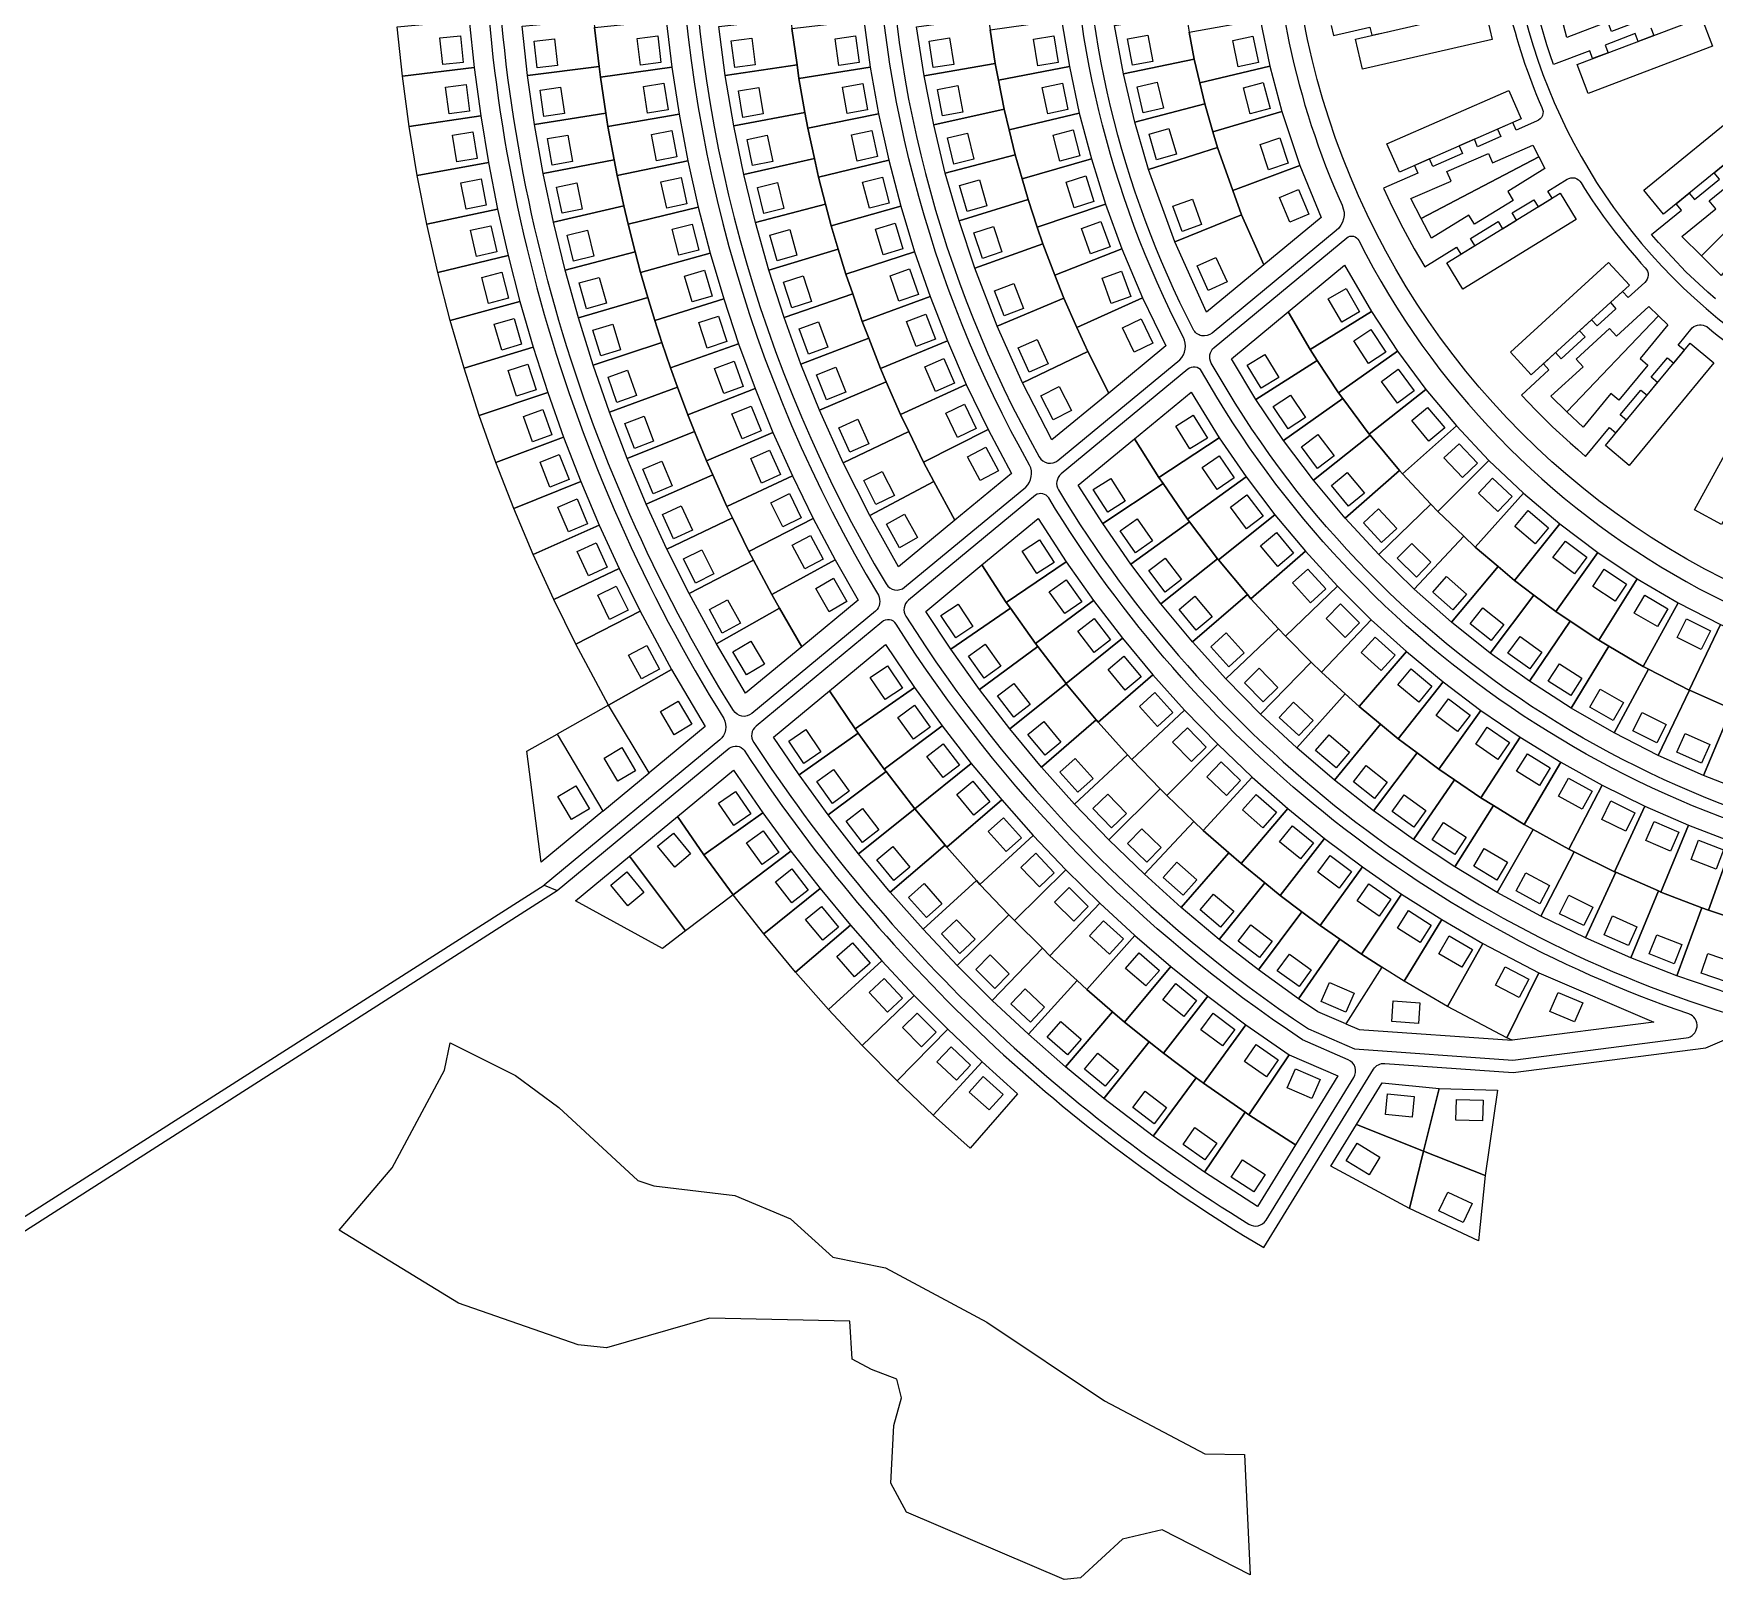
# Model space of a CAD drawing. Header units: millimetres. Extents: x -2529 to 8314, y -4885 to 3935.
# Drawn here: x -354 to 460, y -2516 to -1768 of the extents above; entities that cross this region are included whole.
import ezdxf

# ---------------------------------------------------------------- set-up
doc = ezdxf.new("R2010")
doc.units = ezdxf.units.MM
for name, color, linetype, true_color in [('благоустройство_внутридворовые_дороги', 7, 'Continuous', 0x000000), ('благоустройство_спорт', 7, 'Continuous', 0x000000), ('дома_зона застройки', 7, 'Continuous', 0x000000), ('Участки_зона_Ж_1_1_18_08_034001_2518', 7, 'Continuous', 0x000000)]:
    doc.layers.add(name, color=color, linetype=linetype, true_color=true_color)
doc.layers.add('дом_ИЖС_2518_2', color=5, linetype='Continuous')

msp = doc.modelspace()

# ---------------------------------------------------------------- linework, layer by layer
at = {"layer": 'благоустройство_внутридворовые_дороги'}
for points in [[(-15.15, -2095.43, -0.140411), (-130.63, -1688.79, -0.413445), (-124.63, -1682.8), (-49.2, -1682.78, -0.341353), (-41.63, -1688.76, 0.136717), (55.04, -2039.63, -0.322362), (53.72, -2047.34), (-6.23, -2096.89, -0.454331), (-15.15, -2095.43, 0.142692)], [(58.78, -2034.18, 0.460125), (67.76, -2035.74), (126.44, -1987.24, 0.328711), (128.24, -1976.59, -0.129688), (53.39, -1688.72, 0.391191), (47.8, -1682.74), (-29.63, -1682.77, 0.413265), (-35.63, -1688.75, 0.135684), (58.78, -2034.18, 0.138336)], [(132.94, -1972.69, 0.468048), (141.99, -1974.39), (200.98, -1925.64, 0.331334), (202.7, -1914.78, -0.120891), (148.27, -1688.69, 0.412127), (142.37, -1682.71), (65.39, -1682.74, 0.413073), (59.39, -1688.72, 0.129217), (132.94, -1972.69, 0.132383)], [(-136.63, -1691.81, 0.13968), (-19.82, -2099.3, -0.342038), (-21.71, -2109.69), (-106.8, -2180.01), (-100.54, -2182.62), (-17.12, -2113.67, -0.429797), (-9.98, -2114.7, 0.112035), (236.44, -2352.34), (241.58, -2355.43), (294.74, -2269.12, -0.279244), (300.28, -2266.28), (362.31, -2270.66), (455.58, -2258.79), (532.9, -2225.45)], [(677.59, -2070.23, -0.447208), (254.52, -1690.51, -0.423116)], [(359.33, -1693.84, 0.452605), (674.9, -1964.97, 0.381503)], [(360.08, -1754.55, 0.045556), (376.19, -1803.5, -0.491257), (373.72, -1810.06), (363.78, -1814.41), (362.18, -1810.74), (354.85, -1813.95), (356.45, -1817.61), (345.17, -1822.55), (343.57, -1818.88), (336.24, -1822.09), (337.84, -1825.76), (323.53, -1832.02), (321.92, -1828.34), (314.6, -1831.55), (316.21, -1835.23), (299.62, -1842.49), (301.71, -1847.03), (303.86, -1851.55), (309.03, -1861.83), (314.51, -1871.94), (317, -1876.28), (317, -1876.28), (319.54, -1880.59), (334.97, -1871.11), (337.07, -1874.54), (343.89, -1870.35), (341.78, -1866.93), (355.09, -1858.75), (357.19, -1862.17), (364.01, -1857.98), (361.91, -1854.57), (372.41, -1848.12), (374.5, -1851.53), (381.32, -1847.34), (379.22, -1843.93), (388.47, -1838.26, -0.442472), (395.25, -1839.98, 0.045603), (426.29, -1881.19, -0.450477), (426.07, -1888.18), (418.06, -1895.5), (415.36, -1892.54), (409.45, -1897.94), (412.15, -1900.89), (403.06, -1909.2), (400.36, -1906.24), (394.45, -1911.64), (397.15, -1914.6), (385.62, -1925.13), (382.91, -1922.17), (377, -1927.56), (379.71, -1930.53), (366.35, -1942.74), (369.78, -1946.37), (373.27, -1949.96), (381.47, -1958.02), (389.92, -1965.83), (393.67, -1969.14), (393.67, -1969.14), (397.46, -1972.4), (409.02, -1958.47), (412.11, -1961.03), (417.22, -1954.87), (414.13, -1952.31), (424.1, -1940.29), (427.19, -1942.84), (432.29, -1936.68), (429.21, -1934.13), (437.07, -1924.65), (440.15, -1927.2), (445.26, -1921.04), (442.18, -1918.49), (449.1, -1910.14, -0.320327), (456.08, -1909.59, 0.045664), (498.78, -1938.65, -0.425433)]]:
    msp.add_lwpolyline(points, format="xyb", dxfattribs=at)
for points in [[(245.55, -1690.2, 0.106315), (279.51, -1850.86, -0.358213), (276.69, -1863.06), (216.59, -1912.73, -0.479156), (207.43, -1910.85, -0.120211), (154.27, -1688.69, -0.412833), (160.26, -1682.71), (238.28, -1682.68, -0.420292)], [(675.27, -2090.85), (654.93, -2116.35), (640.36, -2134.61), (604.59, -2169.68, -0.21595), (599.94, -2171.38, -0.250759), (216.23, -1927.22, -0.362998), (217.64, -1919.65), (281.84, -1866.59, -0.478902), (287.61, -1867.89, 0.306064), (670.06, -2081.13, -0.658552)], [(581.85, -2175.77, -0.240391), (211.54, -1931.11, 0.453), (204.81, -1930.25), (143.52, -1980.91, 0.371417), (142.2, -1988.63, 0.184563), (466.78, -2242.31, 0.165871), (478.65, -2242.31), (530.13, -2220.11), (584.32, -2186.85, 0.713509)], [(446.19, -2253.93, 0.794182), (447.37, -2242.31, -0.175948), (137.53, -1992.51, 0.406063), (131.15, -1991.13), (69.62, -2041.99, 0.377523), (68.37, -2049.82, 0.10499), (263.28, -2249.61), (285.51, -2259.23), (362.14, -2264.64)], [(285.23, -2273.12, 0.45699), (282.51, -2264.47), (260.4, -2254.9, -0.104905), (63.71, -2053.68, 0.474893), (56.65, -2052.7), (-4.13, -2102.94, 0.382011), (-5.32, -2110.85, 0.110293), (234.46, -2344.11, 0.414166), (242.72, -2342.15)]]:
    msp.add_lwpolyline(points, format="xyb", close=True, dxfattribs=at)
for points in [[(274.3, -1763.76), (275.32, -1768.65), (292.98, -1764.64), (293.87, -1768.56), (301.67, -1766.79)], [(428.99, -1764.9), (430.41, -1768.64), (422.93, -1771.48), (421.51, -1767.73), (406.9, -1773.25), (408.32, -1777.01), (400.84, -1779.84), (399.41, -1776.08), (381.91, -1782.7), (380.25, -1777.98), (378.68, -1773.23), (374.64, -1759.34)], [(460.33, -1896.17), (456.55, -1892.88), (446, -1882.99), (432.67, -1868.81), (429.41, -1865.01), (429.41, -1865.01), (443.9, -1853.17), (441.36, -1850.06), (447.55, -1845), (450.09, -1848.11), (462.19, -1838.22), (459.65, -1835.11), (465.85, -1830.05)], [(-1443.14, -2402.47), (-977.58, -2294.6), (-965.29, -2292.57), (-949.8, -2292.38), (-871.99, -2300.61), (-710.16, -2320.13), (-666.1, -2328.11), (-584.88, -2347.24), (-487.77, -2391.29), (-463.05, -2392.19), (-417.91, -2378.37), (-106.8, -2180.01)], [(-1441.75, -2408.31), (-976.41, -2300.49), (-964.76, -2298.56), (-950.08, -2298.38), (-872.67, -2306.57), (-711.05, -2326.07), (-667.32, -2333.98), (-586.82, -2352.95), (-489.17, -2397.24), (-462.25, -2398.22), (-415.37, -2383.87), (-100.54, -2182.62)]]:
    msp.add_lwpolyline(points, dxfattribs=at)
at = {"layer": 'благоустройство_спорт'}
for points in [[(384.99, -1756.63), (446.91, -1740.4), (448.59, -1746.79), (428.77, -1754.29), (430.54, -1758.96), (409.97, -1766.74), (408.2, -1762.07), (388.38, -1769.56)], [(317.89, -1857.19), (312.87, -1847.61), (332.28, -1839.11), (330.28, -1834.53), (350.43, -1825.71), (352.44, -1830.29), (371.84, -1821.8), (374.8, -1827.45)], [(317.89, -1857.19), (374.8, -1827.45), (377.76, -1833.1), (359.71, -1844.19), (362.32, -1848.45), (343.58, -1859.96), (340.96, -1855.7), (322.91, -1866.78)], [(453.53, -1875.39), (444.02, -1865.98), (460.43, -1852.58), (457.26, -1848.7), (474.3, -1834.78), (477.46, -1838.65), (493.86, -1825.24), (498.56, -1829.89)], [(453.53, -1875.39), (498.56, -1829.89), (503.25, -1834.53), (490.01, -1851.07), (493.95, -1854.23), (480.24, -1871.43), (476.27, -1868.25), (463.03, -1884.79)], [(388.38, -1950.78), (380.54, -1943.32), (396.18, -1929.03), (392.81, -1925.33), (409.05, -1910.5), (412.42, -1914.19), (428.07, -1899.9), (432.68, -1904.3)], [(388.38, -1950.78), (432.68, -1904.3), (437.3, -1908.7), (423.78, -1925.01), (427.63, -1928.2), (413.58, -1945.13), (409.73, -1941.94), (396.21, -1958.25)]]:
    msp.add_lwpolyline(points, close=True, dxfattribs=at)
at = {"layer": 'дом_ИЖС_2518_2'}
for points in [[(-155.88, -1782.76), (-157.24, -1769.83), (-147.3, -1768.79), (-145.94, -1781.72)], [(-110.18, -1784.28), (-111.61, -1771.36), (-101.68, -1770.26), (-100.24, -1783.18)], [(-60.13, -1782.93), (-61.68, -1770.02), (-51.75, -1768.83), (-50.2, -1781.74)], [(-14.52, -1784.18), (-16.2, -1771.29), (-6.28, -1770), (-4.61, -1782.89)], [(35.87, -1783.14), (34.08, -1770.26), (43.98, -1768.88), (45.78, -1781.76)], [(81.62, -1784.16), (79.66, -1771.31), (89.55, -1769.8), (91.51, -1782.65)], [(132.24, -1783.31), (130.11, -1770.49), (139.97, -1768.85), (142.11, -1781.67)], [(178.02, -1783.06), (175.69, -1770.27), (185.53, -1768.47), (187.86, -1781.26)], [(229.22, -1783.79), (226.59, -1771.06), (236.38, -1769.04), (239.01, -1781.77)], [(-152.75, -1806.6), (-154.49, -1793.72), (-144.58, -1792.38), (-142.84, -1805.26)], [(-106.89, -1807.9), (-108.74, -1795.03), (-98.84, -1793.61), (-96.99, -1806.48)], [(-56.66, -1806.17), (-58.63, -1793.32), (-48.75, -1791.8), (-46.77, -1804.65)], [(-10.57, -1808.3), (-12.72, -1795.47), (-2.86, -1793.82), (-0.71, -1806.64)], [(39.91, -1806.37), (37.62, -1793.58), (47.46, -1791.81), (49.75, -1804.61)], [(86.13, -1807.6), (83.62, -1794.85), (93.44, -1792.92), (95.94, -1805.68)], [(137.05, -1806.49), (134.33, -1793.77), (144.11, -1791.68), (146.83, -1804.39)], [(183.28, -1806.12), (180.3, -1793.46), (190.04, -1791.17), (193.01, -1803.83)], [(235.09, -1806.52), (231.74, -1793.96), (241.4, -1791.38), (244.76, -1803.94)], [(142.93, -1829.41), (139.62, -1816.84), (149.29, -1814.3), (152.6, -1826.87)], [(189.7, -1828.88), (186.08, -1816.39), (195.69, -1813.61), (199.3, -1826.1)], [(-149, -1829.74), (-151.13, -1816.92), (-141.27, -1815.28), (-139.14, -1828.11)], [(-102.82, -1831.36), (-105.08, -1818.56), (-95.23, -1816.82), (-92.98, -1829.62)], [(-52.41, -1829.29), (-54.82, -1816.51), (-44.99, -1814.66), (-42.58, -1827.44)], [(-5.92, -1831.66), (-8.54, -1818.93), (1.26, -1816.91), (3.87, -1829.65)], [(44.84, -1829.43), (42.06, -1816.74), (51.82, -1814.59), (54.61, -1827.29)], [(91.54, -1830.86), (88.5, -1818.22), (98.22, -1815.88), (101.26, -1828.52)], [(243.98, -1833.7), (239.85, -1821.37), (249.33, -1818.19), (253.46, -1830.52)], [(-144.58, -1852.76), (-147.08, -1840.01), (-137.27, -1838.08), (-134.77, -1850.84)], [(-47.39, -1852.25), (-50.22, -1839.56), (-40.46, -1837.38), (-37.63, -1850.07)], [(50.67, -1852.28), (47.39, -1839.7), (57.07, -1837.18), (60.35, -1849.76)], [(97.97, -1853.84), (94.4, -1841.34), (104.01, -1838.59), (107.59, -1851.09)], [(149.85, -1852.05), (145.97, -1839.64), (155.51, -1836.65), (159.4, -1849.06)], [(-98.07, -1854.72), (-100.73, -1842), (-90.94, -1839.95), (-88.28, -1852.67)], [(-0.4, -1854.83), (-3.47, -1842.2), (6.24, -1839.83), (9.32, -1852.46)], [(254.17, -1859.03), (249.22, -1847.01), (258.47, -1843.2), (263.42, -1855.22)], [(202.13, -1863.52), (197.66, -1851.31), (207.06, -1847.87), (211.52, -1860.08)], [(-139.48, -1875.64), (-142.36, -1862.96), (-132.61, -1860.75), (-129.73, -1873.43)], [(-92.49, -1877.91), (-95.56, -1865.28), (-85.85, -1862.91), (-82.78, -1875.55)], [(-41.61, -1875.03), (-44.86, -1862.44), (-35.18, -1859.94), (-31.93, -1872.52)], [(6.01, -1877.77), (2.48, -1865.26), (12.1, -1862.54), (15.64, -1875.05)], [(57.38, -1874.89), (53.62, -1862.45), (63.19, -1859.55), (66.95, -1872)], [(105.38, -1876.55), (101.28, -1864.21), (110.77, -1861.06), (114.87, -1873.39)], [(157.82, -1874.34), (153.37, -1862.12), (162.76, -1858.7), (167.21, -1870.91)], [(214.72, -1892.04), (209.38, -1880.19), (218.49, -1876.08), (223.84, -1887.93)], [(-133.71, -1898.36), (-136.96, -1885.77), (-127.28, -1883.27), (-124.03, -1895.86)], [(-86.27, -1900.92), (-89.74, -1888.39), (-80.1, -1885.72), (-76.63, -1898.25)], [(-35.06, -1897.6), (-38.74, -1885.13), (-29.15, -1882.3), (-25.47, -1894.77)], [(13.15, -1900.49), (9.17, -1888.12), (18.69, -1885.06), (22.67, -1897.43)], [(64.96, -1897.22), (60.72, -1884.93), (70.17, -1881.67), (74.41, -1893.96)], [(167.79, -1898.43), (163.33, -1886.2), (172.74, -1882.77), (177.2, -1895)], [(115.98, -1904.39), (111.29, -1892.27), (120.62, -1888.66), (125.31, -1900.79)], [(279.35, -1907.35), (272.86, -1896.09), (281.52, -1891.09), (288.01, -1902.35)], [(73.41, -1919.24), (68.69, -1907.13), (78.01, -1903.5), (82.72, -1915.61)], [(-127.28, -1920.9), (-130.9, -1908.41), (-121.29, -1905.63), (-117.68, -1918.12)], [(-79.26, -1923.72), (-83.13, -1911.31), (-73.59, -1908.33), (-69.72, -1920.74)], [(-27.77, -1919.94), (-31.86, -1907.6), (-22.37, -1904.45), (-18.28, -1916.79)], [(21.16, -1922.93), (16.73, -1910.7), (26.13, -1907.3), (30.56, -1919.52)], [(178.94, -1921.95), (173.27, -1910.23), (182.29, -1905.87), (187.95, -1917.59)], [(292.32, -1927.39), (285.17, -1916.54), (293.52, -1911.04), (300.67, -1921.89)], [(128.05, -1931.71), (122.73, -1919.85), (131.85, -1915.76), (137.18, -1927.62)], [(-120.19, -1943.24), (-124.17, -1930.87), (-114.65, -1927.81), (-110.67, -1940.18)], [(-19.73, -1942.03), (-24.23, -1929.83), (-14.85, -1926.37), (-10.35, -1938.56)], [(82.7, -1940.91), (77.51, -1928.99), (86.68, -1925), (91.87, -1936.93)], [(240.38, -1939.33), (233.66, -1928.2), (242.22, -1923.03), (248.94, -1934.16)], [(-71.54, -1946.27), (-75.8, -1933.99), (-66.36, -1930.71), (-62.09, -1942.99)], [(29.97, -1945.06), (25.1, -1933), (34.37, -1929.26), (39.24, -1941.31)], [(306.41, -1946.65), (298.65, -1936.22), (306.67, -1930.25), (314.44, -1940.68)], [(139.7, -1954.7), (133.75, -1943.15), (142.64, -1938.57), (148.59, -1950.12)], [(253.51, -1959.09), (246.24, -1948.31), (254.54, -1942.73), (261.8, -1953.51)], [(-112.44, -1965.37), (-116.79, -1953.11), (-107.36, -1949.77), (-103.02, -1962.03)], [(-63.1, -1968.57), (-67.75, -1956.43), (-58.42, -1952.85), (-53.76, -1964.99)], [(-10.96, -1963.83), (-15.87, -1951.79), (-6.61, -1948.02), (-1.7, -1960.06)], [(93.35, -1963.26), (87.7, -1951.55), (96.7, -1947.2), (102.35, -1958.91)], [(205.82, -1968.82), (198.98, -1957.76), (207.49, -1952.5), (214.32, -1963.56)], [(321.59, -1965.06), (313.24, -1955.1), (320.91, -1948.68), (329.25, -1958.64)], [(41.25, -1970.42), (35.91, -1958.56), (45.03, -1954.46), (50.37, -1966.31)], [(104.35, -1984.11), (98.22, -1972.65), (107.04, -1967.93), (113.17, -1979.4)], [(267.63, -1978.19), (259.83, -1967.79), (267.83, -1961.79), (275.63, -1972.19)], [(337.78, -1982.58), (328.88, -1973.1), (336.17, -1966.26), (345.07, -1975.73)], [(-104.05, -1987.25), (-108.75, -1975.13), (-99.43, -1971.52), (-94.72, -1983.64)], [(-53.95, -1990.59), (-58.99, -1978.6), (-49.77, -1974.73), (-44.73, -1986.71)], [(-1.46, -1985.33), (-6.77, -1973.46), (2.36, -1969.38), (7.66, -1981.24)], [(219.14, -1988.45), (211.77, -1977.74), (220, -1972.07), (227.37, -1982.78)], [(53.84, -1995.77), (48, -1984.15), (56.94, -1979.66), (62.78, -1991.27)], [(166.09, -1999.47), (159.1, -1988.5), (167.54, -1983.13), (174.52, -1994.09)], [(282.71, -1996.54), (274.38, -1986.55), (282.07, -1980.15), (290.39, -1990.14)], [(354.96, -1999.14), (345.53, -1990.19), (352.41, -1982.93), (361.84, -1991.88)], [(-95.01, -2008.88), (-100.07, -1996.91), (-90.86, -1993.02), (-85.8, -2004.99)], [(8.75, -2006.5), (3.05, -1994.81), (12.03, -1990.43), (17.73, -2002.11)], [(233.34, -2007.41), (225.48, -1997.06), (233.45, -1991.01), (241.31, -2001.36)], [(-44.1, -2012.31), (-49.52, -2000.49), (-40.43, -1996.32), (-35.01, -2008.14)], [(65.31, -2016.61), (58.97, -2005.26), (67.71, -2000.38), (74.04, -2011.74)], [(298.69, -2014.1), (289.87, -2004.55), (297.22, -1997.76), (306.04, -2007.32)], [(373.06, -2014.69), (363.13, -2006.3), (369.59, -1998.66), (379.51, -2007.06)], [(179.56, -2019.05), (172.13, -2008.38), (180.34, -2002.67), (187.76, -2013.34)], [(248.41, -2025.69), (240.08, -2015.71), (247.76, -2009.31), (256.09, -2019.29)], [(-85.35, -2030.24), (-90.76, -2018.42), (-81.66, -2014.26), (-76.25, -2026.08)], [(-33.57, -2033.7), (-39.36, -2022.06), (-30.41, -2017.6), (-24.62, -2029.24)], [(19.43, -2026.9), (13.35, -2015.41), (22.19, -2010.73), (28.27, -2022.22)], [(131.79, -2029.17), (124.72, -2018.26), (133.12, -2012.82), (140.19, -2023.73)], [(315.55, -2030.82), (306.25, -2021.73), (313.25, -2014.58), (322.54, -2023.68)], [(392, -2029.18), (381.61, -2021.37), (387.63, -2013.38), (398.01, -2021.19)], [(193.85, -2038.07), (185.98, -2027.72), (193.94, -2021.67), (201.81, -2032.02)], [(31.15, -2047.58), (24.69, -2036.29), (33.37, -2031.33), (39.83, -2042.61)], [(145.32, -2048.51), (137.81, -2037.9), (145.97, -2032.12), (153.48, -2042.74)], [(264.31, -2043.27), (255.53, -2033.68), (262.9, -2026.93), (271.68, -2036.51)], [(333.23, -2046.67), (323.49, -2038.06), (330.11, -2030.57), (339.85, -2039.18)], [(411.75, -2042.56), (400.94, -2035.36), (406.48, -2027.03), (417.3, -2034.24)], [(-75.06, -2051.3), (-80.81, -2039.64), (-71.84, -2035.22), (-66.09, -2046.88)], [(-20.55, -2057.96), (-26.74, -2046.53), (-17.95, -2041.77), (-11.76, -2053.2)], [(208.93, -2056.47), (200.63, -2046.46), (208.33, -2040.08), (216.62, -2050.08)], [(432.24, -2054.79), (421.02, -2048.22), (426.08, -2039.59), (437.3, -2046.17)], [(92.47, -2060.3), (85.29, -2049.46), (93.63, -2043.94), (100.81, -2054.78)], [(281, -2060.08), (271.78, -2050.91), (278.83, -2043.82), (288.05, -2052.99)], [(351.68, -2061.59), (341.52, -2053.49), (347.75, -2045.67), (357.92, -2053.77)], [(159.57, -2067.3), (151.66, -2056.98), (159.59, -2050.89), (167.5, -2061.21)], [(224.77, -2074.21), (216.06, -2064.56), (223.48, -2057.86), (232.19, -2067.5)], [(453.44, -2065.86), (441.83, -2060), (446.34, -2051.08), (457.94, -2056.93)], [(-59.69, -2080.11), (-65.85, -2068.67), (-57.04, -2063.93), (-50.88, -2075.38)], [(-8.77, -2078.15), (-15.38, -2066.95), (-6.77, -2061.87), (-0.16, -2073.06)], [(106.21, -2079.73), (98.65, -2069.15), (106.79, -2063.34), (114.35, -2073.93)], [(298.45, -2076.11), (288.82, -2067.38), (295.54, -2059.97), (305.17, -2068.7)], [(370.42, -2075.24), (359.86, -2067.66), (365.69, -2059.54), (376.25, -2067.12)], [(58.4, -2090.17), (51.15, -2079.38), (59.45, -2073.81), (66.7, -2084.6)], [(174.54, -2085.51), (166.24, -2075.51), (173.93, -2069.12), (182.24, -2079.12)], [(390.27, -2088.23), (379.34, -2081.19), (384.76, -2072.79), (395.69, -2079.83)], [(120.65, -2098.68), (112.72, -2088.38), (120.64, -2082.28), (128.57, -2092.58)], [(241.36, -2091.26), (232.24, -2082), (239.37, -2074.98), (248.49, -2084.25)], [(316.62, -2091.31), (306.6, -2083.03), (312.97, -2075.32), (322.99, -2083.6)], [(-43.84, -2107.14), (-50.46, -2095.96), (-41.85, -2090.86), (-35.23, -2102.05)], [(190.21, -2103.14), (181.53, -2093.47), (188.96, -2086.78), (197.65, -2096.45)], [(335.48, -2105.65), (325.08, -2097.85), (331.09, -2089.85), (341.48, -2097.66)], [(410.77, -2100.21), (399.5, -2093.73), (404.49, -2085.06), (415.76, -2091.54)], [(72.08, -2109.29), (64.47, -2098.76), (72.57, -2092.9), (80.19, -2103.43)], [(258.64, -2107.6), (249.14, -2098.73), (255.97, -2091.42), (265.47, -2100.3)], [(431.87, -2111.14), (420.29, -2105.24), (424.82, -2096.33), (436.41, -2102.23)], [(18.95, -2121.05), (11.63, -2110.31), (19.89, -2104.68), (27.21, -2115.42)], [(135.76, -2117.09), (127.46, -2107.08), (135.16, -2100.7), (143.46, -2110.71)], [(206.56, -2120.14), (197.5, -2110.81), (204.67, -2103.85), (213.73, -2113.17)], [(276.61, -2123.2), (266.74, -2114.73), (273.25, -2107.14), (283.12, -2115.61)], [(354.98, -2119.11), (344.23, -2111.79), (349.86, -2103.53), (360.61, -2110.85)], [(453.48, -2120.97), (441.61, -2115.67), (445.69, -2106.54), (457.56, -2111.84)], [(-71.06, -2129.65), (-77.69, -2118.46), (-69.08, -2113.37), (-62.46, -2124.55)], [(86.4, -2127.93), (78.44, -2117.66), (86.34, -2111.53), (94.3, -2121.81)], [(151.53, -2134.94), (142.88, -2125.24), (150.34, -2118.58), (158.99, -2128.28)], [(223.55, -2136.49), (214.13, -2127.53), (221.03, -2120.28), (230.44, -2129.25)], [(295.21, -2138.01), (284.99, -2129.97), (291.18, -2122.11), (301.39, -2130.15)], [(375.08, -2131.66), (364.01, -2124.84), (369.25, -2116.33), (380.32, -2123.14)], [(-93.48, -2148.18), (-100.1, -2136.99), (-91.5, -2131.89), (-84.88, -2143.08)], [(32.89, -2140.38), (25.24, -2129.86), (33.33, -2123.98), (40.98, -2134.5)], [(101.33, -2146.08), (93.03, -2136.08), (100.72, -2129.69), (109.03, -2139.69)], [(395.74, -2143.26), (384.37, -2136.96), (389.21, -2128.21), (400.58, -2134.51)], [(-14.96, -2151.06), (-22.34, -2140.35), (-14.1, -2134.68), (-6.73, -2145.38)], [(167.93, -2152.2), (158.93, -2142.82), (166.15, -2135.9), (175.15, -2145.28)], [(241.16, -2152.17), (231.4, -2143.58), (238.01, -2136.08), (247.77, -2144.67)], [(314.29, -2151.94), (303.74, -2144.33), (309.59, -2136.22), (320.13, -2143.83)], [(416.92, -2153.89), (405.26, -2148.13), (409.69, -2139.16), (421.35, -2144.92)], [(47.43, -2159.26), (39.45, -2148.99), (47.35, -2142.86), (55.33, -2153.12)], [(116.86, -2163.72), (108.23, -2154), (115.7, -2147.36), (124.34, -2157.08)], [(-43.55, -2171.2), (-51.83, -2161.17), (-44.12, -2154.8), (-35.84, -2164.82)], [(-1.15, -2170.01), (-8.85, -2159.53), (-0.79, -2153.61), (6.91, -2164.09)], [(184.96, -2168.87), (175.63, -2159.82), (182.59, -2152.64), (191.92, -2161.69)], [(259.36, -2167.16), (249.28, -2158.95), (255.6, -2151.2), (265.68, -2159.41)], [(334.07, -2165.14), (323.22, -2157.98), (328.72, -2149.63), (339.58, -2156.79)], [(438.56, -2163.53), (426.65, -2158.32), (430.66, -2149.16), (442.57, -2154.37)], [(62.57, -2177.68), (54.28, -2167.68), (61.98, -2161.29), (70.27, -2171.3)], [(354.4, -2177.49), (343.26, -2170.8), (348.4, -2162.23), (359.55, -2168.91)], [(460.62, -2172.16), (448.49, -2167.5), (452.07, -2158.17), (464.21, -2162.83)], [(13.21, -2188.54), (5.21, -2178.29), (13.09, -2172.14), (21.09, -2182.38)], [(132.98, -2180.83), (124.02, -2171.41), (131.27, -2164.52), (140.22, -2173.94)], [(202.57, -2184.9), (192.92, -2176.19), (199.61, -2168.77), (209.27, -2177.47)], [(278.14, -2181.43), (267.75, -2173.62), (273.76, -2165.63), (284.15, -2173.44)], [(-66.2, -2189.92), (-74.49, -2179.9), (-66.78, -2173.53), (-58.5, -2183.55)], [(78.29, -2195.61), (69.68, -2185.87), (77.17, -2179.25), (85.78, -2188.99)], [(297.45, -2194.96), (286.77, -2187.56), (292.46, -2179.34), (303.15, -2186.74)], [(375.23, -2188.96), (363.81, -2182.76), (368.58, -2173.97), (380, -2180.18)], [(149.65, -2197.39), (140.39, -2188.27), (147.4, -2181.14), (156.67, -2190.26)], [(220.76, -2200.28), (210.79, -2191.93), (217.22, -2184.27), (227.18, -2192.62)], [(396.54, -2199.56), (384.87, -2193.84), (389.27, -2184.86), (400.94, -2190.58)], [(28.11, -2206.63), (19.81, -2196.63), (27.5, -2190.24), (35.81, -2200.24)], [(94.56, -2213.03), (85.64, -2203.57), (92.92, -2196.71), (101.84, -2206.17)], [(317.28, -2207.73), (306.31, -2200.75), (311.68, -2192.31), (322.65, -2199.29)], [(418.27, -2209.24), (406.36, -2204.02), (410.38, -2194.86), (422.28, -2200.08)], [(166.87, -2213.38), (157.31, -2204.58), (164.08, -2197.22), (173.64, -2206.03)], [(239.49, -2215), (229.23, -2207.02), (235.37, -2199.12), (245.63, -2207.1)], [(337.59, -2219.72), (326.36, -2213.17), (331.4, -2204.53), (342.62, -2211.08)], [(440.39, -2217.99), (428.27, -2213.28), (431.9, -2203.96), (444.01, -2208.67)], [(43.54, -2224.28), (34.94, -2214.53), (42.45, -2207.92), (51.04, -2217.67)], [(184.61, -2228.79), (174.76, -2220.31), (181.28, -2212.73), (191.14, -2221.21)], [(258.74, -2229.02), (248.19, -2221.42), (254.04, -2213.31), (264.59, -2220.91)], [(465.67, -2226.7), (453.36, -2222.53), (456.56, -2213.06), (468.88, -2217.22)], [(111.38, -2229.93), (102.17, -2220.76), (109.23, -2213.67), (118.44, -2222.85)], [(365.3, -2234.41), (353.79, -2228.38), (358.43, -2219.52), (369.94, -2225.56)], [(59.47, -2241.47), (50.6, -2231.97), (57.9, -2225.15), (66.78, -2234.65)], [(202.86, -2243.6), (192.73, -2235.45), (199, -2227.66), (209.13, -2235.8)], [(281.39, -2241.47), (269.46, -2236.31), (273.43, -2227.13), (285.36, -2232.29)], [(128.72, -2246.29), (119.22, -2237.41), (126.05, -2230.1), (135.55, -2238.98)], [(316.54, -2246.88), (303.57, -2245.97), (304.28, -2235.99), (317.24, -2236.91)], [(392.08, -2246.21), (380.13, -2241.08), (384.08, -2231.89), (396.03, -2237.02)], [(75.91, -2258.19), (66.76, -2248.95), (73.86, -2241.91), (83.01, -2251.15)], [(221.6, -2257.79), (211.2, -2249.98), (217.2, -2241.98), (227.6, -2249.79)], [(146.57, -2262.09), (136.8, -2253.51), (143.39, -2245.99), (153.17, -2254.57)], [(92.83, -2274.41), (83.41, -2265.45), (90.3, -2258.2), (99.72, -2267.16)], [(164.92, -2277.31), (154.88, -2269.05), (161.23, -2261.33), (171.27, -2269.59)], [(242.91, -2272.76), (232.24, -2265.33), (237.95, -2257.13), (248.62, -2264.55)], [(264.91, -2283.23), (252.98, -2278.07), (256.95, -2268.89), (268.88, -2274.06)], [(108.73, -2288.79), (99.05, -2280.11), (105.73, -2272.67), (115.41, -2281.35)], [(188.49, -2295.48), (178.17, -2287.59), (184.24, -2279.64), (194.57, -2287.54)], [(313.47, -2292.24), (300.53, -2290.98), (301.5, -2281.03), (314.44, -2282.29)], [(347.58, -2294.03), (334.59, -2293.67), (334.86, -2283.68), (347.86, -2284.03)], [(213.16, -2312.99), (202.53, -2305.51), (208.28, -2297.33), (218.92, -2304.81)], [(292.63, -2320.23), (281.56, -2313.41), (286.8, -2304.9), (297.87, -2311.72)], [(236.84, -2328.41), (225.92, -2321.37), (231.33, -2312.96), (242.26, -2320.01)], [(338.19, -2343.21), (326.42, -2337.68), (330.68, -2328.63), (342.44, -2334.16)]]:
    msp.add_lwpolyline(points, close=True, dxfattribs=at)
at = {"layer": 'дома_зона застройки'}
for points in [[(286.06, -1770.34), (348.83, -1756.06), (352.14, -1770.65), (289.38, -1784.92)], [(393.34, -1782.67), (453.54, -1759.89), (458.84, -1773.87), (398.64, -1796.66)], [(301.26, -1821.06), (360.24, -1795.27), (366.23, -1808.97), (307.26, -1834.76)], [(425.69, -1843.54), (475.54, -1802.82), (485, -1814.4), (435.15, -1855.13)], [(330.25, -1878.73), (385.09, -1845.03), (392.92, -1857.77), (338.08, -1891.47)], [(361.01, -1921.92), (408.54, -1878.52), (418.63, -1889.56), (371.09, -1932.96)], [(407, -1967.2), (448.08, -1917.64), (459.59, -1927.18), (418.52, -1976.74)], [(450.09, -1998.24), (481.12, -1941.84), (494.23, -1949.05), (463.2, -2005.45)]]:
    msp.add_lwpolyline(points, close=True, dxfattribs=at)
at = {"layer": 'Участки_зона_Ж_1_1_18_08_034001_2518'}
for points in [[(-175.41, -1788.28), (-177.92, -1764.38), (-143.06, -1761.23), (-140.66, -1784.1)], [(-114.79, -1788.06), (-117.44, -1764.2), (-82.78, -1760.83), (-82.44, -1764.79), (-80.18, -1783.65)], [(-79.56, -1788.79), (-80.18, -1783.65), (-82.44, -1764.79), (-47.63, -1761.2), (-44.89, -1784.04)], [(-19.06, -1788.07), (-22.15, -1764.27), (12.71, -1760.38), (13.2, -1765.32), (15.65, -1782.91)], [(16.56, -1789.45), (15.65, -1782.91), (13.2, -1765.32), (47.95, -1761.16), (51.13, -1783.95)], [(73.55, -1764.38), (108.26, -1759.84), (109.19, -1765.96), (111.66, -1782.19), (77.18, -1788.19)], [(109.19, -1765.96), (143.74, -1761.03), (147.51, -1783.7), (113.24, -1790.21), (111.66, -1782.19)], [(173.71, -1787.28), (169.42, -1763.76), (204.01, -1758.35), (205.58, -1766.99), (207.98, -1780.13)], [(205.58, -1766.99), (239.81, -1760.94), (244.49, -1783.56), (210.67, -1791.56), (207.98, -1780.13)], [(179.19, -1810.55), (173.71, -1787.28), (207.98, -1780.13), (210.67, -1791.56), (213.05, -1801.68)], [(-172.1, -1812.7), (-175.41, -1788.28), (-140.66, -1784.1), (-137.49, -1807.49)], [(-111.38, -1811.81), (-114.79, -1788.06), (-80.18, -1783.65), (-79.56, -1788.79), (-76.87, -1806.3)], [(-75.89, -1812.68), (-76.87, -1806.3), (-79.56, -1788.79), (-44.89, -1784.04), (-41.39, -1806.77)], [(-14.99, -1812.36), (-19.06, -1788.07), (15.65, -1782.91), (16.56, -1789.45), (19.51, -1805.92)], [(20.86, -1813.43), (19.51, -1805.92), (16.56, -1789.45), (51.13, -1783.95), (55.18, -1806.59)], [(77.18, -1788.19), (111.66, -1782.19), (113.24, -1790.21), (116.01, -1804.37), (81.82, -1811.83)], [(113.24, -1790.21), (147.51, -1783.7), (152.32, -1806.17), (118.39, -1814.26), (116.01, -1804.37)], [(210.67, -1791.56), (244.49, -1783.56), (250.32, -1805.41), (216.99, -1815.32), (213.05, -1801.68)], [(-107.21, -1835.45), (-111.38, -1811.81), (-76.87, -1806.3), (-75.89, -1812.68), (-72.85, -1828.77)], [(-10.16, -1835.87), (-14.99, -1812.36), (19.51, -1805.92), (20.86, -1813.43), (24.1, -1828.18)], [(81.82, -1811.83), (116.01, -1804.37), (118.39, -1814.26), (121.3, -1826.35), (87.45, -1835.25)], [(118.39, -1814.26), (152.32, -1806.17), (158.17, -1828.39), (124.65, -1838.04), (121.3, -1826.35)], [(185.83, -1833.52), (179.19, -1810.55), (213.05, -1801.68), (216.99, -1815.32), (219.19, -1822.94)], [(216.99, -1815.32), (250.32, -1805.41), (259.1, -1831.61), (226.69, -1843.72), (219.19, -1822.94)], [(-168.17, -1836.41), (-172.1, -1812.7), (-137.49, -1807.49), (-133.73, -1830.18)], [(-71.41, -1836.43), (-72.85, -1828.77), (-75.89, -1812.68), (-41.39, -1806.77), (-37.13, -1829.38)], [(26.08, -1837.22), (24.1, -1828.18), (20.86, -1813.43), (55.18, -1806.59), (60.12, -1829.05)], [(-163.54, -1859.99), (-168.17, -1836.41), (-133.73, -1830.18), (-129.3, -1852.75)], [(-102.29, -1858.94), (-107.21, -1835.45), (-72.85, -1828.77), (-71.41, -1836.43), (-68.12, -1851.16)], [(-66.14, -1860.02), (-68.12, -1851.16), (-71.41, -1836.43), (-37.13, -1829.38), (-32.12, -1851.83)], [(-10.16, -1835.87), (24.1, -1828.18), (26.08, -1837.22), (29.48, -1850.27), (-4.48, -1859.19)], [(32.23, -1860.79), (29.48, -1850.27), (26.08, -1837.22), (60.12, -1829.05), (65.92, -1851.31)], [(87.45, -1835.25), (121.3, -1826.35), (124.65, -1838.04), (127.51, -1848.06), (94.08, -1858.41)], [(124.65, -1838.04), (158.17, -1828.39), (165.03, -1850.32), (131.99, -1861.51), (127.51, -1848.06)], [(198.65, -1868.55), (185.83, -1833.52), (219.19, -1822.94), (226.69, -1843.72), (230.92, -1855.43)], [(226.69, -1843.72), (259.1, -1831.61), (269.44, -1856.73), (241.65, -1879.7), (230.92, -1855.43)], [(-158.22, -1883.42), (-163.54, -1859.99), (-129.3, -1852.75), (-124.21, -1875.18)], [(-96.62, -1882.26), (-102.29, -1858.94), (-68.12, -1851.16), (-66.14, -1860.02), (-62.68, -1873.4)], [(-60.09, -1883.43), (-62.68, -1873.4), (-66.14, -1860.02), (-32.12, -1851.83), (-26.35, -1874.09)], [(-4.48, -1859.19), (29.48, -1850.27), (32.23, -1860.79), (35.66, -1872.14), (2.04, -1882.29)], [(39.28, -1884.12), (35.66, -1872.14), (32.23, -1860.79), (65.92, -1851.31), (72.58, -1873.33)], [(94.08, -1858.41), (127.51, -1848.06), (131.99, -1861.51), (134.66, -1869.54), (101.68, -1881.27)], [(131.99, -1861.51), (165.03, -1850.32), (172.9, -1871.91), (140.47, -1884.59), (134.66, -1869.54)], [(198.65, -1868.55), (230.92, -1855.43), (241.65, -1879.7), (213.98, -1902.57)], [(101.68, -1881.27), (134.66, -1869.54), (140.47, -1884.59), (144.84, -1895.87), (112.55, -1909.38)], [(-152.22, -1906.69), (-158.22, -1883.42), (-124.21, -1875.18), (-118.46, -1897.45)], [(-90.21, -1905.39), (-96.62, -1882.26), (-62.68, -1873.4), (-60.09, -1883.43), (-56.54, -1895.45)], [(-53.25, -1906.61), (-56.54, -1895.45), (-60.09, -1883.43), (-26.35, -1874.09), (-19.85, -1896.16)], [(9.39, -1905.14), (2.04, -1882.29), (35.66, -1872.14), (39.28, -1884.12), (42.62, -1893.78)], [(47.23, -1907.14), (42.62, -1893.78), (39.28, -1884.12), (72.58, -1873.33), (80.09, -1895.07)], [(151.2, -1910.04), (144.84, -1895.87), (140.47, -1884.59), (172.9, -1871.91), (182.92, -1895.7)], [(264.04, -1920.69), (253.37, -1902.45), (280.78, -1879.79), (293.77, -1902.32)], [(-83.07, -1928.31), (-90.21, -1905.39), (-56.54, -1895.45), (-53.25, -1906.61), (-49.71, -1917.29)], [(9.39, -1905.14), (42.62, -1893.78), (47.23, -1907.14), (50.36, -1915.15), (17.57, -1927.71)], [(47.23, -1907.14), (80.09, -1895.07), (88.44, -1916.5), (56.08, -1929.84), (50.36, -1915.15)], [(112.55, -1909.38), (144.84, -1895.87), (151.2, -1910.04), (156.42, -1921.67), (124.89, -1936.87)], [(156.42, -1921.67), (151.2, -1910.04), (182.92, -1895.7), (194.16, -1918.95), (166.59, -1941.73)], [(-145.53, -1929.77), (-152.22, -1906.69), (-118.46, -1897.45), (-112.06, -1919.54)], [(-45.65, -1929.56), (-49.71, -1917.29), (-53.25, -1906.61), (-19.85, -1896.16), (-12.61, -1917.99)], [(237.84, -1944.8), (225.95, -1925.1), (253.37, -1902.45), (264.04, -1920.69), (267.47, -1925.91)], [(277.78, -1941.57), (267.47, -1925.91), (264.04, -1920.69), (293.77, -1902.32), (306.42, -1921.53)], [(-138.17, -1952.65), (-145.53, -1929.77), (-112.06, -1919.54), (-105.01, -1941.43)], [(-75.2, -1950.98), (-83.07, -1928.31), (-49.71, -1917.29), (-45.65, -1929.56), (-42.2, -1938.91)], [(-37.28, -1952.23), (-42.2, -1938.91), (-45.65, -1929.56), (-12.61, -1917.99), (-4.65, -1939.57)], [(26.56, -1949.96), (17.57, -1927.71), (50.36, -1915.15), (56.08, -1929.84), (58.86, -1936.23)], [(65.79, -1952.17), (58.86, -1936.23), (56.08, -1929.84), (88.44, -1916.5), (97.61, -1937.59)], [(124.89, -1936.87), (156.42, -1921.67), (166.59, -1941.73), (139.1, -1964.45)], [(237.84, -1944.8), (267.47, -1925.91), (277.78, -1941.57), (279.83, -1944.34), (251.26, -1964.7)], [(292.69, -1961.64), (279.83, -1944.34), (277.78, -1941.57), (306.42, -1921.53), (320.16, -1939.99)], [(38.05, -1975.49), (26.56, -1949.96), (58.86, -1936.23), (65.79, -1952.17), (69.77, -1960.4)], [(-130.14, -1975.29), (-138.17, -1952.65), (-105.01, -1941.43), (-97.33, -1963.11)], [(-66.61, -1973.39), (-75.2, -1950.98), (-42.2, -1938.91), (-37.28, -1952.23), (-34, -1960.28)], [(-28.16, -1974.62), (-34, -1960.28), (-37.28, -1952.23), (-4.65, -1939.57), (4.03, -1960.87)], [(76.92, -1975.21), (69.77, -1960.4), (65.79, -1952.17), (97.61, -1937.59), (108.12, -1959.34)], [(190.81, -1982.55), (179.09, -1963.83), (206.41, -1941.26), (220.08, -1963.37)], [(265.67, -1983.9), (251.26, -1964.7), (279.83, -1944.34), (292.69, -1961.64), (293.13, -1962.17)], [(308.74, -1980.85), (307.38, -1979.22), (293.13, -1962.17), (292.69, -1961.64), (320.16, -1939.99), (334.92, -1957.63)], [(-57.3, -1995.52), (-66.61, -1973.39), (-34, -1960.28), (-28.16, -1974.62), (-25.14, -1981.37)], [(-18.29, -1996.69), (-25.14, -1981.37), (-28.16, -1974.62), (4.03, -1960.87), (13.42, -1981.87)], [(50.87, -2000.98), (38.05, -1975.49), (69.77, -1960.4), (76.92, -1975.21), (81.95, -1984.51)], [(92.11, -2003.29), (81.95, -1984.51), (76.92, -1975.21), (108.12, -1959.34), (119.5, -1980.65)], [(325.83, -1999.07), (322.5, -1995.51), (308.74, -1980.85), (334.92, -1957.63), (350.67, -1974.39)], [(-121.44, -1997.7), (-130.14, -1975.29), (-97.33, -1963.11), (-89, -1984.56)], [(163.64, -2004.93), (151.82, -1986.38), (179.09, -1963.83), (190.81, -1982.55), (192.85, -1985.52)], [(204.77, -2002.83), (192.85, -1985.52), (190.81, -1982.55), (220.08, -1963.37), (233.13, -1982.32)], [(281.03, -2002.34), (265.67, -1983.9), (293.13, -1962.17), (307.38, -1979.22)], [(343.95, -2016.3), (338.41, -2011.02), (325.83, -1999.07), (350.67, -1974.39), (367.36, -1990.23)], [(-112.09, -2019.84), (-121.44, -1997.7), (-89, -1984.56), (-80.06, -2005.75)], [(-47.3, -2017.33), (-57.3, -1995.52), (-25.14, -1981.37), (-18.29, -1996.69), (-15.6, -2002.19)], [(-7.68, -2018.42), (-15.6, -2002.19), (-18.29, -1996.69), (13.42, -1981.87), (23.51, -2002.54)], [(64.76, -2025.89), (50.87, -2000.98), (81.95, -1984.51), (92.11, -2003.29)], [(219.65, -2022.44), (219.29, -2021.96), (205.67, -2004.02), (204.77, -2002.83), (233.13, -1982.32), (247.04, -2000.64)], [(297.31, -2019.97), (281.03, -2002.34), (307.38, -1979.22), (308.74, -1980.85), (322.5, -1995.51)], [(177.35, -2024.63), (163.64, -2004.93), (192.85, -1985.52), (204.77, -2002.83), (205.67, -2004.02)], [(363.06, -2032.49), (355.07, -2025.72), (343.95, -2016.3), (367.36, -1990.23), (384.93, -2005.09)], [(235.43, -2041.34), (233.7, -2039.27), (219.65, -2022.44), (247.04, -2000.64), (261.78, -2018.3)], [(297.31, -2019.97), (322.5, -1995.51), (325.83, -1999.07), (338.41, -2011.02), (314.47, -2036.76)], [(-102.1, -2041.69), (-112.09, -2019.84), (-80.06, -2005.75), (-70.49, -2026.66)], [(-36.6, -2038.82), (-47.3, -2017.33), (-15.6, -2002.19), (-7.68, -2018.42), (-5.42, -2022.69)], [(3.4, -2039.34), (-5.42, -2022.69), (-7.68, -2018.42), (23.51, -2002.54), (34.05, -2022.46)], [(105.14, -2024.95), (132.36, -2002.46), (145.96, -2023.44), (116.99, -2043.09)], [(191.87, -2043.74), (177.35, -2024.63), (205.67, -2004.02), (219.29, -2021.96)], [(383, -2047.52), (372.42, -2039.54), (363.06, -2032.49), (384.93, -2005.09), (403.31, -2018.91)], [(338.41, -2011.02), (343.95, -2016.3), (355.07, -2025.72), (332.45, -2052.66), (314.47, -2036.76)], [(-23.4, -2063.21), (-36.6, -2038.82), (-5.42, -2022.69), (3.4, -2039.34), (7.2, -2045.94)], [(17.96, -2064.57), (7.2, -2045.94), (3.4, -2039.34), (34.05, -2022.46), (45.25, -2042.02)], [(90.1, -2065.77), (77.95, -2047.43), (105.14, -2024.95), (116.99, -2043.09), (119, -2045.93)], [(116.99, -2043.09), (145.96, -2023.44), (159.24, -2042.22), (131.06, -2062.98), (119, -2045.93)], [(207.2, -2062.21), (191.87, -2043.74), (219.29, -2021.96), (219.65, -2022.44), (233.7, -2039.27)], [(252.08, -2059.51), (248.82, -2055.95), (235.43, -2041.34), (261.78, -2018.3), (277.32, -2035.26)], [(351.22, -2067.62), (332.45, -2052.66), (355.07, -2025.72), (363.06, -2032.49), (372.42, -2039.54)], [(403.31, -2018.91), (422.45, -2031.67), (403.8, -2061.41), (390.04, -2052.21), (383, -2047.52)], [(-91.47, -2063.24), (-102.1, -2041.69), (-70.49, -2026.66), (-60.31, -2047.29)], [(422.45, -2031.67), (442.3, -2043.3), (425.36, -2074.08), (408.66, -2064.26), (403.8, -2061.41)], [(131.06, -2062.98), (159.24, -2042.22), (173.24, -2060.47), (145.89, -2082.31), (132.18, -2064.43)], [(223.29, -2080.02), (207.2, -2062.21), (233.7, -2039.27), (235.43, -2041.34), (248.82, -2055.95)], [(277.32, -2035.26), (293.62, -2051.48), (269.52, -2076.86), (264.63, -2071.99), (252.08, -2059.51)], [(370.24, -2081.27), (351.22, -2067.62), (372.42, -2039.54), (383, -2047.52), (390.04, -2052.21)], [(-75.58, -2092.78), (-91.47, -2063.24), (-60.31, -2047.29), (-45.1, -2075.56)], [(-23.4, -2063.21), (7.2, -2045.94), (17.96, -2064.57), (-9.3, -2087.1)], [(104.04, -2085.31), (90.1, -2065.77), (119, -2045.93), (131.06, -2062.98), (132.18, -2064.43)], [(442.3, -2043.3), (462.77, -2053.79), (447.62, -2085.51), (427.9, -2075.38), (425.36, -2074.08)], [(240.12, -2097.14), (223.29, -2080.02), (248.82, -2055.95), (252.08, -2059.51), (264.63, -2071.99)], [(293.62, -2051.48), (310.66, -2066.93), (287.78, -2093.41), (281.09, -2087.35), (269.52, -2076.86)], [(370.24, -2081.27), (390.04, -2052.21), (403.8, -2061.41), (408.66, -2064.26), (390.42, -2094.28)], [(462.77, -2053.79), (483.81, -2063.08), (470.49, -2095.64), (468.02, -2094.55), (447.7, -2085.54), (447.62, -2085.51)], [(43.77, -2104.26), (31.38, -2085.92), (58.54, -2063.47), (72.47, -2084.23)], [(104.04, -2085.31), (132.18, -2064.43), (145.89, -2082.31), (146.03, -2082.48), (118.68, -2104.33)], [(173.24, -2060.47), (187.94, -2078.16), (161.46, -2101.05), (160.55, -2099.96), (146.03, -2082.48), (145.89, -2082.31)], [(411.23, -2106.24), (390.42, -2094.28), (408.66, -2064.26), (425.36, -2074.08), (427.9, -2075.38)], [(257.65, -2113.52), (240.12, -2097.14), (264.63, -2071.99), (269.52, -2076.86), (281.09, -2087.35)], [(310.66, -2066.93), (328.4, -2081.58), (306.74, -2109.07), (298.18, -2102.01), (287.78, -2093.41)], [(-55.97, -2125.67), (-75.58, -2092.78), (-45.1, -2075.56), (-28.75, -2103.18)], [(134, -2122.8), (118.68, -2104.33), (146.03, -2082.48), (160.55, -2099.96)], [(187.94, -2078.16), (203.31, -2095.27), (177.74, -2119.17), (175.71, -2116.91), (161.46, -2101.05)], [(328.4, -2081.58), (346.79, -2095.39), (326.43, -2123.86), (315.86, -2115.92), (306.74, -2109.07)], [(411.23, -2106.24), (427.9, -2075.38), (447.62, -2085.51), (447.7, -2085.54), (432.62, -2117.13)], [(4.24, -2108.35), (31.38, -2085.92), (43.77, -2104.26), (45.29, -2106.37), (16.63, -2126.53)], [(43.77, -2104.26), (72.47, -2084.23), (85.95, -2102.87), (57.93, -2123.85), (45.29, -2106.37)], [(275.87, -2129.15), (257.65, -2113.52), (281.09, -2087.35), (287.78, -2093.41), (298.18, -2102.01)], [(432.62, -2117.13), (447.7, -2085.54), (468.02, -2094.55), (454.53, -2126.92)], [(-75.58, -2092.78), (-100.53, -2106.88), (-78.39, -2144.21), (-55.97, -2125.67)], [(203.31, -2095.27), (219.34, -2111.77), (194.71, -2136.64), (191.45, -2133.28), (177.74, -2119.17)], [(346.79, -2095.39), (365.81, -2108.34), (346.78, -2137.71), (334, -2129.01), (326.43, -2123.86)], [(454.53, -2126.92), (468.02, -2094.55), (470.49, -2095.64), (488.76, -2102.52), (476.91, -2135.58)], [(-78.39, -2144.21), (-108.25, -2168.88), (-115.22, -2115.18), (-100.53, -2106.88)], [(16.63, -2126.53), (45.29, -2106.37), (57.93, -2123.85), (58.74, -2124.89), (30.75, -2145.94)], [(57.93, -2123.85), (85.95, -2102.87), (100.04, -2121.05), (72.75, -2142.96), (58.74, -2124.89)], [(134, -2122.8), (160.55, -2099.96), (161.46, -2101.05), (175.71, -2116.91), (149.98, -2140.71)], [(294.73, -2144), (275.87, -2129.15), (298.18, -2102.01), (306.74, -2109.07), (315.86, -2115.92)], [(219.34, -2111.77), (235.99, -2127.63), (212.35, -2153.44), (207.79, -2149.1), (194.71, -2136.64)], [(365.81, -2108.34), (385.4, -2120.39), (367.75, -2150.62), (352.79, -2141.41), (346.78, -2137.71)], [(72.75, -2142.96), (100.04, -2121.05), (114.74, -2138.74), (88.19, -2161.55), (87.39, -2160.59)], [(149.98, -2140.71), (175.71, -2116.91), (177.74, -2119.17), (191.45, -2133.28), (166.6, -2158.03)], [(314.05, -2157.93), (294.73, -2144), (315.86, -2115.92), (326.43, -2123.86), (334, -2129.01)], [(385.4, -2120.39), (405.53, -2131.53), (389.3, -2162.54), (372.09, -2153.02), (367.75, -2150.62)], [(-42.25, -2146.77), (-15.14, -2124.36), (-0.95, -2144.95), (-29.45, -2165.26)], [(30.75, -2145.94), (58.74, -2124.89), (72.75, -2142.96), (45.47, -2164.89)], [(235.99, -2127.63), (253.25, -2142.84), (230.63, -2169.54), (224.68, -2164.31), (212.35, -2153.44)], [(334.09, -2171.14), (314.05, -2157.93), (334, -2129.01), (346.78, -2137.71), (352.79, -2141.41)], [(405.53, -2131.53), (426.15, -2141.72), (411.37, -2173.45), (391.83, -2163.79), (389.3, -2162.54)], [(114.74, -2138.74), (130.01, -2155.94), (104.24, -2179.62), (102.57, -2177.73), (88.19, -2161.55)], [(166.6, -2158.03), (191.45, -2133.28), (194.71, -2136.64), (207.79, -2149.1), (183.83, -2174.73)], [(-65.48, -2165.97), (-42.25, -2146.77), (-29.45, -2165.26), (-15.22, -2184.63), (-38.26, -2202.09)], [(-29.45, -2165.26), (-0.95, -2144.95), (12.67, -2163.48), (-15.22, -2184.63)], [(45.47, -2164.89), (72.75, -2142.96), (87.39, -2160.59), (60.79, -2183.37)], [(253.25, -2142.84), (271.09, -2157.36), (249.52, -2184.93), (242.11, -2178.9), (230.63, -2169.54)], [(354.68, -2183.48), (334.09, -2171.14), (352.79, -2141.41), (367.75, -2150.62), (372.09, -2153.02)], [(426.15, -2141.72), (447.22, -2150.95), (433.92, -2183.32), (432.69, -2182.78), (412.06, -2173.75), (411.37, -2173.45)], [(130.01, -2155.94), (145.86, -2172.61), (120.9, -2197.15), (118.26, -2194.37), (104.24, -2179.62)], [(183.83, -2174.73), (207.79, -2149.1), (212.35, -2153.44), (224.68, -2164.31), (201.66, -2190.8)], [(375.76, -2194.95), (354.68, -2183.48), (372.09, -2153.02), (389.3, -2162.54), (391.83, -2163.79)], [(447.22, -2150.95), (468.69, -2159.19), (456.91, -2192.15), (453.69, -2190.91), (433.92, -2183.32)], [(-15.22, -2184.63), (12.67, -2163.48), (26.83, -2181.6), (-0.42, -2203.57)], [(60.79, -2183.37), (87.39, -2160.59), (88.19, -2161.55), (102.57, -2177.73), (76.68, -2201.35)], [(220.06, -2206.22), (201.66, -2190.8), (224.68, -2164.31), (230.63, -2169.54), (242.11, -2178.9)], [(271.09, -2157.36), (289.47, -2171.18), (268.99, -2199.56), (260.06, -2192.85), (249.52, -2184.93)], [(397.32, -2205.51), (375.76, -2194.95), (391.83, -2163.79), (411.37, -2173.45), (412.06, -2173.75)], [(456.91, -2192.15), (468.69, -2159.19), (490.52, -2166.43), (480.31, -2199.91), (477.69, -2199.04)], [(-91.58, -2187.54), (-65.48, -2165.97), (-38.26, -2202.09), (-49.51, -2210.62)], [(145.86, -2172.61), (162.25, -2188.74), (138.13, -2214.11), (134.5, -2210.53), (120.9, -2197.15)], [(289.47, -2171.18), (308.38, -2184.28), (289.02, -2213.44), (278.49, -2206.14), (268.99, -2199.56)], [(76.68, -2201.35), (102.57, -2177.73), (104.24, -2179.62), (118.26, -2194.37), (93.14, -2218.82)], [(239, -2220.95), (220.06, -2206.22), (242.11, -2178.9), (249.52, -2184.93), (260.06, -2192.85)], [(419.3, -2215.15), (397.32, -2205.51), (412.06, -2173.75), (432.69, -2182.78)], [(-0.42, -2203.57), (26.83, -2181.6), (41.52, -2199.3), (14.92, -2222.05)], [(162.25, -2188.74), (179.17, -2204.32), (155.92, -2230.48), (151.21, -2226.15), (138.13, -2214.11)], [(308.38, -2184.28), (327.78, -2196.63), (309.56, -2226.52), (298.86, -2219.7), (289.02, -2213.44)], [(419.3, -2215.15), (432.69, -2182.78), (433.92, -2183.32), (453.69, -2190.91), (441.66, -2223.86)], [(93.14, -2218.82), (118.26, -2194.37), (120.9, -2197.15), (134.5, -2210.53), (110.14, -2235.76)], [(239, -2220.95), (260.06, -2192.85), (268.99, -2199.56), (278.49, -2206.14), (258.46, -2234.99)], [(327.78, -2196.63), (347.65, -2208.23), (330.6, -2238.79), (309.56, -2226.52)], [(467.25, -2232.51), (441.66, -2223.86), (453.69, -2190.91), (456.91, -2192.15), (477.69, -2199.04)], [(41.52, -2199.3), (56.73, -2216.56), (30.82, -2240.09), (14.92, -2222.05)], [(179.17, -2204.32), (196.61, -2219.32), (174.23, -2246.23), (168.42, -2241.24), (155.92, -2230.48)], [(110.14, -2235.76), (134.5, -2210.53), (138.13, -2214.11), (151.21, -2226.15), (127.67, -2252.15)], [(258.46, -2234.99), (278.49, -2206.14), (289.02, -2213.44), (298.86, -2219.7), (281.39, -2247.09), (267.84, -2241.23)], [(347.65, -2208.23), (374.81, -2222.46), (359.37, -2253.87), (330.6, -2238.79)], [(30.82, -2240.09), (56.73, -2216.56), (72.43, -2233.37), (47.22, -2257.65)], [(196.61, -2219.32), (214.54, -2233.73), (193.07, -2261.38), (186.1, -2255.77), (174.23, -2246.23)], [(281.39, -2247.09), (287.79, -2249.86), (361.87, -2255.09), (359.37, -2253.87), (330.6, -2238.79), (309.56, -2226.52), (298.86, -2219.7)], [(127.67, -2252.15), (151.21, -2226.15), (155.92, -2230.48), (168.42, -2241.24), (145.71, -2267.98)], [(374.81, -2222.46), (430.44, -2246.36), (361.87, -2255.09), (359.37, -2253.87)], [(64.14, -2274.72), (47.22, -2257.65), (72.43, -2233.37), (88.62, -2249.71)], [(214.54, -2233.73), (232.93, -2247.54), (212.4, -2275.88), (208.82, -2273.19), (193.07, -2261.38)], [(145.71, -2267.98), (168.42, -2241.24), (174.23, -2246.23), (186.1, -2255.77), (164.25, -2283.23)], [(64.14, -2274.72), (88.62, -2249.71), (105.29, -2265.56), (81.54, -2291.27)], [(232.93, -2247.54), (253.87, -2262.11), (234.4, -2291.2), (232.55, -2289.92), (212.4, -2275.88)], [(-205.97, -2346.92), (-180.31, -2316.86), (-155.08, -2269.52), (-152.34, -2256.25), (-120.68, -2272.09), (-99.71, -2287.63), (-61.45, -2322.93), (-53.68, -2325.56), (-14.46, -2330.29), (12.57, -2341.47), (32.95, -2360.05), (58.44, -2365.3), (107.56, -2391.56), (164.49, -2429.68), (213.12, -2455.31), (232.33, -2455.53), (234.97, -2513.89), (192.47, -2492.11), (173.17, -2496.55), (152.93, -2515.34), (144.98, -2516.06), (68.72, -2483.54), (61.12, -2469.44), (62.57, -2441.61), (66.19, -2428.23), (64.02, -2419.2), (51.73, -2414.5), (42.33, -2409.44), (41.25, -2391.01), (-26.7, -2389.57), (-76.58, -2404.02), (-90.32, -2402.57), (-148.15, -2382.33)], [(164.25, -2283.23), (186.1, -2255.77), (193.07, -2261.38), (208.82, -2273.19), (188.08, -2301.46)], [(253.87, -2262.11), (277.5, -2272.34), (256.95, -2305.69), (234.4, -2291.2)], [(99.44, -2307.32), (81.54, -2291.27), (105.29, -2265.56), (122.41, -2280.92)], [(188.08, -2301.46), (208.82, -2273.19), (212.4, -2275.88), (232.55, -2289.92), (212.99, -2318.99)], [(286.5, -2295.85), (298.88, -2275.75), (326.53, -2278.44), (319.04, -2308.71)], [(326.53, -2278.44), (354.75, -2279.22), (348.85, -2320.49), (319.04, -2308.71)], [(232.55, -2289.92), (234.4, -2291.2), (256.95, -2305.69), (238.59, -2335.49), (212.99, -2318.99)], [(274.12, -2315.96), (286.5, -2295.85), (319.04, -2308.71), (312.19, -2336.43)], [(312.17, -2336.5), (319.04, -2308.71), (348.85, -2320.49), (345.64, -2352.24)]]:
    msp.add_lwpolyline(points, close=True, dxfattribs=at)

doc.saveas('drawing.dxf')
